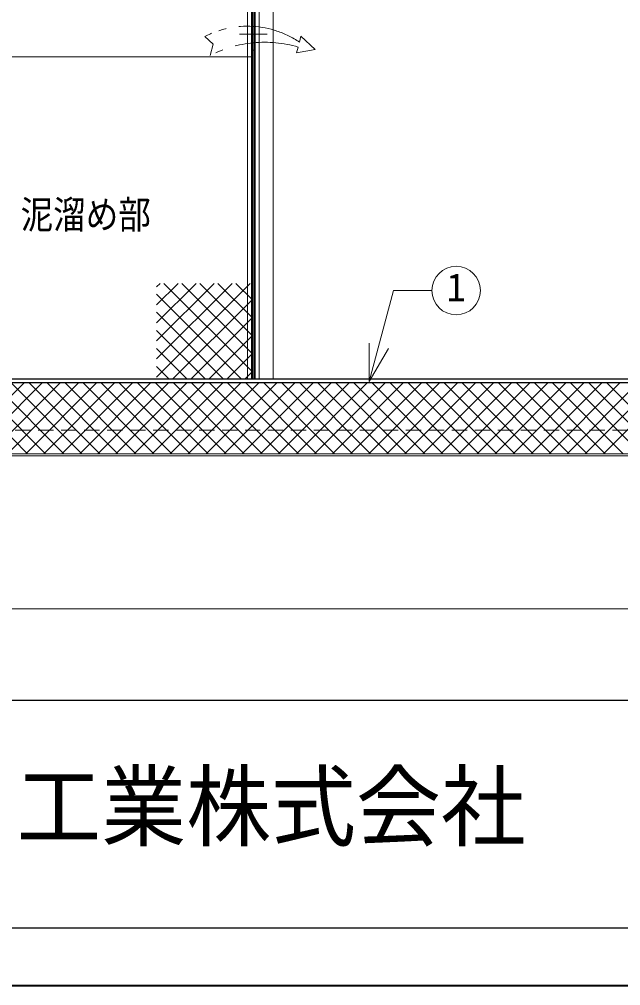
# Model space of a CAD drawing. Units: millimetres at full size, sheet at 1:10; details may follow other scales. Extents: x -2114 to 1936, y -1399 to 1411.
# Drawn here: x -1713 to -1242, y -1399 to -642 of the extents above; entities that cross this region are included whole.
import ezdxf
from ezdxf.enums import TextEntityAlignment as Align

# ---------------------------------------------------------------- set-up
doc = ezdxf.new("R2010")
doc.units = ezdxf.units.MM
doc.header["$LTSCALE"] = 10
for name, pattern in [('CHAIN1', [8, 5, -1, 1, -1]), ('DASHED1', [1.8, 1.2, -0.6]), ('DOUBLE_CHAIN1', [8.8, 5, -1, 0.6, -0.6, 0.6, -1])]:
    doc.linetypes.add(name, pattern=pattern)
doc.layers.add('0-0_ﾚｲﾔ1', color=4, linetype='Continuous', lineweight=9)
doc.styles.add('ＭＳ ゴシック', font='')
doc.styles.get('ＭＳ ゴシック').set_extended_font_data('MS Gothic')

msp = doc.modelspace()

# ---------------------------------------------------------------- linework, layer by layer
at = {"layer": '0-0_ﾚｲﾔ1', "color": 5, "lineweight": 25}
for p, q in [((-1530.17, -276.64), (-1530.17, -923.64)), ((-1528.67, -276.64), (-1528.67, -923.64)), ((-585.92, -923.64), (-1791.92, -923.64)), ((-585.92, -926.64), (-1791.92, -926.64))]:
    msp.add_line(p, q, dxfattribs=at)
at = {"layer": '0-0_ﾚｲﾔ1', "color": 7, "lineweight": 18}
for p, q in [((-1533.92, -923.64), (-1533.92, -323.64)), ((-1530.92, -923.64), (-1530.92, -323.64)), ((-1527.92, -337.12), (-1527.92, -923.64)), ((-1524.92, -337.12), (-1524.92, -923.64)), ((-1438.6, -925.59), (-1419.49, -854.29)), ((-1419.49, -854.29), (-1389.5, -854.29)), ((-1438.6, -925.59), (-1438.6, -895.59)), ((-1438.6, -925.59), (-1423.6, -899.61)), ((-1842.32, -982.04), (-535.52, -982.04)), ((-1842.32, -983.64), (-535.52, -983.64))]:
    msp.add_line(p, q, dxfattribs=at)
at = {"layer": '0-0_ﾚｲﾔ1'}
for p, q in [((-1513.92, -923.64), (-1513.92, -323.64)), ((-1530.17, -671.14), (-1788.92, -671.14)), ((-1605.17, -922.04), (-1531.77, -848.64)), ((-1605.17, -907.89), (-1545.91, -848.64)), ((-1605.17, -893.75), (-1560.06, -848.64)), ((-1605.17, -879.61), (-1574.2, -848.64)), ((-1605.17, -865.47), (-1588.34, -848.64)), ((-1605.17, -851.33), (-1602.48, -848.64)), ((-1599.57, -848.64), (-1530.17, -918.04)), ((-1585.43, -848.64), (-1530.17, -903.89)), ((-1571.29, -848.64), (-1530.17, -889.75)), ((-1557.14, -848.64), (-1530.17, -875.61)), ((-1543, -848.64), (-1530.17, -861.47)), ((-1605.17, -857.18), (-1538.71, -923.64)), ((-1592.63, -923.64), (-1530.17, -861.18)), ((-1605.17, -871.32), (-1552.86, -923.64)), ((-1578.49, -923.64), (-1530.17, -875.32)), ((-1605.17, -885.46), (-1567, -923.64)), ((-1564.35, -923.64), (-1530.17, -889.46)), ((-1605.17, -899.6), (-1581.14, -923.64)), ((-1550.2, -923.64), (-1530.17, -903.6)), ((-1605.17, -913.75), (-1595.28, -923.64)), ((-1536.06, -923.64), (-1530.17, -917.75)), ((-1764.29, -982.04), (-1708.89, -926.64)), ((-1761.67, -926.64), (-1706.27, -982.04)), ((-1750.15, -982.04), (-1694.75, -926.64)), ((-1747.53, -926.64), (-1692.13, -982.04)), ((-1736.01, -982.04), (-1680.61, -926.64)), ((-1733.38, -926.64), (-1677.98, -982.04)), ((-1721.86, -982.04), (-1666.46, -926.64)), ((-1719.24, -926.64), (-1663.84, -982.04)), ((-1707.72, -982.04), (-1652.32, -926.64)), ((-1705.1, -926.64), (-1649.7, -982.04)), ((-1693.58, -982.04), (-1638.18, -926.64)), ((-1690.96, -926.64), (-1635.56, -982.04)), ((-1679.44, -982.04), (-1624.04, -926.64)), ((-1676.82, -926.64), (-1621.42, -982.04)), ((-1665.3, -982.04), (-1609.9, -926.64)), ((-1662.67, -926.64), (-1607.27, -982.04)), ((-1651.15, -982.04), (-1595.75, -926.64)), ((-1648.53, -926.64), (-1593.13, -982.04)), ((-1637.01, -982.04), (-1581.61, -926.64)), ((-1634.39, -926.64), (-1578.99, -982.04)), ((-1622.87, -982.04), (-1567.47, -926.64)), ((-1620.25, -926.64), (-1564.85, -982.04)), ((-1608.73, -982.04), (-1553.33, -926.64)), ((-1606.11, -926.64), (-1550.71, -982.04)), ((-1594.58, -982.04), (-1539.18, -926.64)), ((-1591.96, -926.64), (-1536.56, -982.04)), ((-1580.44, -982.04), (-1525.04, -926.64)), ((-1577.82, -926.64), (-1522.42, -982.04)), ((-1566.3, -982.04), (-1510.9, -926.64)), ((-1563.68, -926.64), (-1508.28, -982.04)), ((-1552.16, -982.04), (-1496.76, -926.64)), ((-1549.54, -926.64), (-1494.14, -982.04)), ((-1538.02, -982.04), (-1482.62, -926.64)), ((-1535.39, -926.64), (-1479.99, -982.04)), ((-1523.87, -982.04), (-1468.47, -926.64)), ((-1521.25, -926.64), (-1465.85, -982.04)), ((-1509.73, -982.04), (-1454.33, -926.64)), ((-1507.11, -926.64), (-1451.71, -982.04)), ((-1495.59, -982.04), (-1440.19, -926.64)), ((-1492.97, -926.64), (-1437.57, -982.04)), ((-1481.45, -982.04), (-1426.05, -926.64)), ((-1478.83, -926.64), (-1423.43, -982.04)), ((-1467.31, -982.04), (-1411.91, -926.64)), ((-1464.68, -926.64), (-1409.28, -982.04)), ((-1453.16, -982.04), (-1397.76, -926.64)), ((-1450.54, -926.64), (-1395.14, -982.04)), ((-1439.02, -982.04), (-1383.62, -926.64)), ((-1436.4, -926.64), (-1381, -982.04)), ((-1424.88, -982.04), (-1369.48, -926.64)), ((-1422.26, -926.64), (-1366.86, -982.04)), ((-1410.74, -982.04), (-1355.34, -926.64)), ((-1408.12, -926.64), (-1352.72, -982.04)), ((-1396.59, -982.04), (-1341.19, -926.64)), ((-1393.97, -926.64), (-1338.57, -982.04)), ((-1382.45, -982.04), (-1327.05, -926.64)), ((-1379.83, -926.64), (-1324.43, -982.04)), ((-1368.31, -982.04), (-1312.91, -926.64)), ((-1365.69, -926.64), (-1310.29, -982.04)), ((-1354.17, -982.04), (-1298.77, -926.64)), ((-1351.55, -926.64), (-1296.15, -982.04)), ((-1340.03, -982.04), (-1284.63, -926.64)), ((-1337.4, -926.64), (-1282, -982.04)), ((-1325.88, -982.04), (-1270.48, -926.64)), ((-1323.26, -926.64), (-1267.86, -982.04)), ((-1311.74, -982.04), (-1256.34, -926.64)), ((-1309.12, -926.64), (-1253.72, -982.04)), ((-1297.6, -982.04), (-1242.2, -926.64)), ((-1294.98, -926.64), (-1239.58, -982.04)), ((-1283.46, -982.04), (-1228.06, -926.64)), ((-1280.84, -926.64), (-1225.44, -982.04)), ((-1269.32, -982.04), (-1213.92, -926.64)), ((-1266.69, -926.64), (-1211.29, -982.04)), ((-1255.17, -982.04), (-1199.77, -926.64)), ((-1252.55, -926.64), (-1197.15, -982.04)), ((-1843.92, -1103.64), (-533.92, -1103.64))]:
    msp.add_line(p, q, dxfattribs=at)
at = {"layer": '0-0_ﾚｲﾔ1', "linetype": 'CHAIN1'}
msp.add_line((-1518.67, -653.64), (-1540.17, -653.64), dxfattribs=at)
at = {"layer": '0-0_ﾚｲﾔ1', "linetype": 'DOUBLE_CHAIN1'}
for p in [(-1494.33, -663.6), (-1480.89, -665.52)]:
    msp.add_line(p, (-1495.5, -668.09), dxfattribs=at)
at = {"layer": '0-0_ﾚｲﾔ1', "linetype": 'DASHED1'}
for p, q in [((-1528.67, -666.14), (-1530.17, -666.14)), ((-533.92, -963.64), (-1843.92, -963.64))]:
    msp.add_line(p, q, dxfattribs=at)
at = {"layer": '0-0_ﾚｲﾔ1', "color": 6, "lineweight": 25}
for p, q in [((-2068.92, -1175.06), (1891.08, -1175.06)), ((1891.08, -1353.64), (-2068.92, -1353.64))]:
    msp.add_line(p, q, dxfattribs=at)
at = {"layer": '0-0_ﾚｲﾔ1', "color": 1, "lineweight": 40}
msp.add_line((1936.08, -1398.64), (-2113.92, -1398.64), dxfattribs=at)
at = {"layer": '0-0_ﾚｲﾔ1', "linetype": 'DOUBLE_CHAIN1'}
for points in [[(-1567.42, -655.29), (-1560.95, -661.34), (-1563.16, -670.15)], [(-1480.89, -665.52), (-1492.11, -655.07), (-1493.31, -659.69)]]:
    msp.add_lwpolyline(points, dxfattribs=at)
at = {"layer": '0-0_ﾚｲﾔ1', "color": 7, "lineweight": 18}
msp.add_circle((-1370.5, -854.29), 19, dxfattribs=at)
at = {"layer": '0-0_ﾚｲﾔ1', "linetype": 'DOUBLE_CHAIN1'}
for centre, radius, start, end in [((-1534.11, -720.56), 73.27, 56.1666, 117.04428), ((-1520.54, -753.06), 93.22, 73.67058, 117.20684)]:
    msp.add_arc(centre, radius, start, end, dxfattribs=at)

# ---------------------------------------------------------------- texts
at = {"layer": '0-0_ﾚｲﾔ1', "color": 7, "style": 'ＭＳ ゴシック'}
for s, height, width, p in [('泥溜め部', 21.99, 0.85, (-1711.67, -812.39)), ('工業株式会社', 51.32, 0.95, (-1714.99, -1299.35))]:
    msp.add_text(s, height=height, dxfattribs=dict(at, width=width)).set_placement(p, align=Align.BOTTOM_LEFT)
msp.add_text('1', height=21.99, dxfattribs=at).set_placement((-1378, -869.29), align=Align.BOTTOM_LEFT)

doc.saveas('drawing.dxf')
